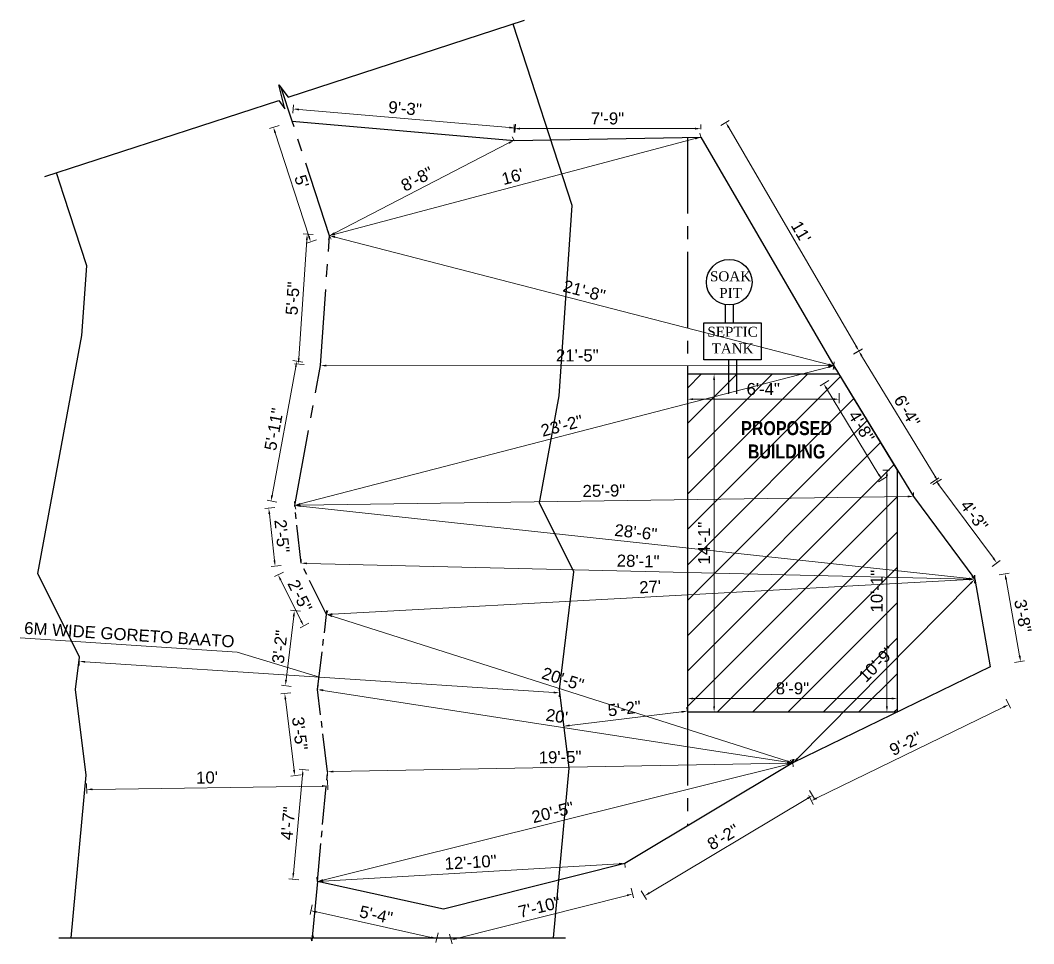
# Model space of a CAD drawing. Header units: inches. Extents: x 367408 to 422529, y -59171 to -41521.
# Drawn here: x 390428 to 390934, y -56337 to -55876 of the extents above; entities that cross this region are included whole.
import ezdxf

# ---------------------------------------------------------------- set-up
doc = ezdxf.new("R2010")
doc.units = ezdxf.units.IN
doc.header["$LTSCALE"] = 2
doc.header["$MEASUREMENT"] = 0
doc.header["$PDMODE"] = 34
doc.linetypes.add('CENTER2', pattern=[28.575, 19.05, -3.175, 3.175, -3.175])
doc.layers.get('0').update_dxf_attribs({"linetype": 'CONTINUOUS'})
doc.layers.get('DEFPOINTS').update_dxf_attribs({"color": 141, "linetype": 'CONTINUOUS'})
for name, color, linetype, lineweight in [('door', 20, 'CONTINUOUS', 35), ('steps', 253, 'CONTINUOUS', 20), ('WALL - A', 1, 'CONTINUOUS', 40)]:
    doc.layers.add(name, color=color, linetype=linetype, lineweight=lineweight)
doc.styles.add('Lettring Text', font='arial.ttf')
doc.styles.get("Standard").update_dxf_attribs({"font": 'ARIALN.TTF'})
doc.dimstyles.new('Copy of Standard', dxfattribs={"dimtxt": 6, "dimasz": 2.875, "dimexe": 2, "dimexo": 4, "dimgap": 2, "dimtad": 1, "dimdec": 0, "dimrnd": 1, "dimzin": 0, "dimdsep": 46, "dimlunit": 4, "dimtxsty": 'Lettring Text', "dimcen": 0.1, "dimclrd": 7, "dimclre": 7, "dimclrt": 7, "dimazin": 0, "dimtfac": 0.645, "dimtdec": 0, "dimtmove": 1, "dimatfit": 0, "dimfxl": 3, "dimfxlon": 1, "dimtfillclr": 256, "dimtolj": 1, "dimtzin": 0, "dimlwd": -1, "dimlwe": -1, "dimarcsym": 2})

# ---------------------------------------------------------------- blocks, each defined once
blk = doc.blocks.new('*D651')
at = {"layer": 'DEFPOINTS', "color": 0, "ltscale": 0.5, "transparency": 16777216}
for p in [(390563.52, -55926.45), (390674.94, -55929.86), (390674.42, -55935.99)]:
    blk.add_point(p, dxfattribs=at)
at = {"layer": 'steps', "color": 7, "ltscale": 0.5, "transparency": 16777216}
for p, q in [((390563.87, -55922.46), (390564.22, -55918.33)), ((390566.91, -55920.57), (390672.08, -55929.62)), ((390674.76, -55932), (390675.11, -55927.87))]:
    blk.add_line(p, q, dxfattribs=at)
for points in [[(390566.96, -55920.09), (390566.87, -55921.05), (390564.05, -55920.32)], [(390672.12, -55929.14), (390672.04, -55930.09), (390674.94, -55929.86)]]:
    blk.add_solid(points, dxfattribs=at)
at = {"layer": 'steps', "color": 7, "ltscale": 0.5, "transparency": 16777216, "insert": (390619.93, -55920.05), "char_height": 6, "attachment_point": 5, "rotation": 355.0837, "style": 'Lettring Text'}
blk.add_mtext('\\A1;9\'-3"', dxfattribs=at)
blk = doc.blocks.new('*D652')
at = {"layer": 'DEFPOINTS', "color": 0, "ltscale": 0.5, "transparency": 16777216}
for p in [(390767.73, -55930.14), (390674.42, -55935.99), (390767.73, -55934.38)]:
    blk.add_point(p, dxfattribs=at)
at = {"layer": 'steps', "color": 7, "ltscale": 0.5, "transparency": 16777216}
for p, q in [((390674.42, -55931.99), (390674.42, -55928.14)), ((390677.29, -55930.14), (390764.86, -55930.14)), ((390767.73, -55930.38), (390767.73, -55928.14))]:
    blk.add_line(p, q, dxfattribs=at)
for points in [[(390677.29, -55929.66), (390677.29, -55930.62), (390674.42, -55930.14)], [(390764.86, -55929.66), (390764.86, -55930.62), (390767.73, -55930.14)]]:
    blk.add_solid(points, dxfattribs=at)
at = {"layer": 'steps', "color": 7, "ltscale": 0.5, "transparency": 16777216, "insert": (390721.07, -55925.08), "char_height": 6, "attachment_point": 5, "style": 'Lettring Text'}
blk.add_mtext('\\A1;7\'-9"', dxfattribs=at)
blk = doc.blocks.new('*D653')
at = {"layer": 'DEFPOINTS', "color": 0, "ltscale": 0.5, "transparency": 16777216}
for p in [(390767.73, -55934.38), (390846.76, -56041.33), (390834.26, -56048.61)]:
    blk.add_point(p, dxfattribs=at)
at = {"layer": 'steps', "color": 7, "ltscale": 0.5, "transparency": 16777216}
for p, q in [((390777.64, -55928.61), (390781.96, -55926.09)), ((390781.68, -55929.58), (390845.31, -56038.84)), ((390844.17, -56042.84), (390848.49, -56040.32))]:
    blk.add_line(p, q, dxfattribs=at)
for points in [[(390782.09, -55929.34), (390781.26, -55929.82), (390780.23, -55927.1)], [(390845.73, -56038.6), (390844.9, -56039.08), (390846.76, -56041.33)]]:
    blk.add_solid(points, dxfattribs=at)
at = {"layer": 'steps', "color": 7, "ltscale": 0.5, "transparency": 16777216, "insert": (390817.83, -55981.69), "char_height": 6, "attachment_point": 5, "rotation": 300.2191, "style": 'Lettring Text'}
blk.add_mtext("\\A1;11'", dxfattribs=at)
blk = doc.blocks.new('*D654')
at = {"layer": 'DEFPOINTS', "color": 0, "ltscale": 0.5, "transparency": 16777216}
for p in [(390834.26, -56048.61), (390886.26, -56106.37), (390873.95, -56113.86)]:
    blk.add_point(p, dxfattribs=at)
at = {"layer": 'steps', "color": 7, "ltscale": 0.5, "transparency": 16777216}
for p, q in [((390844.01, -56042.68), (390848.28, -56040.08)), ((390848.07, -56043.58), (390884.77, -56103.92)), ((390883.7, -56107.93), (390887.97, -56105.33))]:
    blk.add_line(p, q, dxfattribs=at)
for points in [[(390848.48, -56043.33), (390847.66, -56043.83), (390846.57, -56041.12)], [(390885.18, -56103.67), (390884.36, -56104.16), (390886.26, -56106.37)]]:
    blk.add_solid(points, dxfattribs=at)
at = {"layer": 'steps', "color": 7, "ltscale": 0.5, "transparency": 16777216, "insert": (390870.74, -56071.11), "char_height": 6, "attachment_point": 5, "rotation": 301.3094, "style": 'Lettring Text'}
blk.add_mtext('\\A1;6\'-4"', dxfattribs=at)
blk = doc.blocks.new('*D655')
at = {"layer": 'DEFPOINTS', "color": 0, "ltscale": 0.5, "transparency": 16777216}
for p in [(390873.95, -56113.86), (390915.63, -56147.07), (390904.61, -56155.23)]:
    blk.add_point(p, dxfattribs=at)
at = {"layer": 'steps', "color": 7, "ltscale": 0.5, "transparency": 16777216}
for p, q in [((390882.56, -56107.48), (390886.57, -56104.51)), ((390886.68, -56108.01), (390913.92, -56144.76)), ((390913.22, -56148.85), (390917.23, -56145.88))]:
    blk.add_line(p, q, dxfattribs=at)
for points in [[(390887.06, -56107.72), (390886.29, -56108.29), (390884.97, -56105.7)], [(390914.3, -56144.47), (390913.53, -56145.04), (390915.63, -56147.07)]]:
    blk.add_solid(points, dxfattribs=at)
at = {"layer": 'steps', "color": 7, "ltscale": 0.5, "transparency": 16777216, "insert": (390904.37, -56123.36), "char_height": 6, "attachment_point": 5, "rotation": 306.5444, "style": 'Lettring Text'}
blk.add_mtext('\\A1;4\'-3"', dxfattribs=at)
blk = doc.blocks.new('*D656')
at = {"layer": 'DEFPOINTS', "color": 0, "ltscale": 0.5, "transparency": 16777216}
for p in [(390904.61, -56155.23), (390927.49, -56196.3), (390912.34, -56198.97)]:
    blk.add_point(p, dxfattribs=at)
at = {"layer": 'steps', "color": 7, "ltscale": 0.5, "transparency": 16777216}
for p, q in [((390916.82, -56153.07), (390921.74, -56152.2)), ((390920.27, -56155.38), (390926.99, -56193.47)), ((390924.54, -56196.82), (390929.46, -56195.95))]:
    blk.add_line(p, q, dxfattribs=at)
for points in [[(390920.74, -56155.3), (390919.8, -56155.47), (390919.77, -56152.55)], [(390927.47, -56193.38), (390926.52, -56193.55), (390927.49, -56196.3)]]:
    blk.add_solid(points, dxfattribs=at)
at = {"layer": 'steps', "color": 7, "ltscale": 0.5, "transparency": 16777216, "insert": (390928.62, -56173.54), "char_height": 6, "attachment_point": 5, "rotation": 280.0124, "style": 'Lettring Text'}
blk.add_mtext('\\A1;3\'-8"', dxfattribs=at)
blk = doc.blocks.new('*D657')
at = {"layer": 'DEFPOINTS', "color": 0, "ltscale": 0.5, "transparency": 16777216}
for p in [(390912.34, -56198.97), (390813.78, -56247.03), (390822.99, -56265.92)]:
    blk.add_point(p, dxfattribs=at)
at = {"layer": 'steps', "color": 7, "ltscale": 0.5, "transparency": 16777216}
for p, q in [((390920.23, -56215.17), (390922.42, -56219.66)), ((390918.96, -56219.12), (390825.57, -56264.66)), ((390821.67, -56263.22), (390823.86, -56267.72))]:
    blk.add_line(p, q, dxfattribs=at)
for points in [[(390918.75, -56218.69), (390919.17, -56219.55), (390921.55, -56217.86)], [(390825.36, -56264.23), (390825.78, -56265.09), (390822.99, -56265.92)]]:
    blk.add_solid(points, dxfattribs=at)
at = {"layer": 'steps', "color": 7, "ltscale": 0.5, "transparency": 16777216, "insert": (390870.05, -56237.34), "char_height": 6, "attachment_point": 5, "rotation": 25.9919, "style": 'Lettring Text'}
blk.add_mtext('\\A1;9\'-2"', dxfattribs=at)
blk = doc.blocks.new('*D658')
at = {"layer": 'DEFPOINTS', "color": 0, "ltscale": 0.5, "transparency": 16777216}
for p in [(390813.78, -56247.03), (390729.8, -56297.21), (390739.52, -56313.47)]:
    blk.add_point(p, dxfattribs=at)
at = {"layer": 'steps', "color": 7, "ltscale": 0.5, "transparency": 16777216}
for p, q in [((390821.95, -56260.71), (390824.52, -56265.01)), ((390821.02, -56264.76), (390741.98, -56312)), ((390737.98, -56310.9), (390740.54, -56315.19))]:
    blk.add_line(p, q, dxfattribs=at)
for points in [[(390820.78, -56264.35), (390821.27, -56265.17), (390823.49, -56263.29)], [(390741.74, -56311.58), (390742.23, -56312.41), (390739.52, -56313.47)]]:
    blk.add_solid(points, dxfattribs=at)
at = {"layer": 'steps', "color": 7, "ltscale": 0.5, "transparency": 16777216, "insert": (390778.91, -56284.03), "char_height": 6, "attachment_point": 5, "rotation": 30.8617, "style": 'Lettring Text'}
blk.add_mtext('\\A1;8\'-2"', dxfattribs=at)
blk = doc.blocks.new('*D659')
at = {"layer": 'DEFPOINTS', "color": 0, "ltscale": 0.5, "transparency": 16777216}
for p in [(390729.8, -56297.21), (390639.07, -56320.14), (390642.92, -56335.38)]:
    blk.add_point(p, dxfattribs=at)
at = {"layer": 'steps', "color": 7, "ltscale": 0.5, "transparency": 16777216}
for p, q in [((390732.92, -56309.54), (390734.14, -56314.39)), ((390730.86, -56313.16), (390645.71, -56334.68)), ((390642.19, -56332.47), (390643.41, -56337.32))]:
    blk.add_line(p, q, dxfattribs=at)
for points in [[(390730.75, -56312.69), (390730.98, -56313.62), (390733.65, -56312.45)], [(390645.59, -56334.21), (390645.83, -56335.14), (390642.92, -56335.38)]]:
    blk.add_solid(points, dxfattribs=at)
at = {"layer": 'steps', "color": 7, "ltscale": 0.5, "transparency": 16777216, "insert": (390687.05, -56319.01), "char_height": 6, "attachment_point": 5, "rotation": 14.1833, "style": 'Lettring Text'}
blk.add_mtext('\\A1;7\'-10"', dxfattribs=at)
blk = doc.blocks.new('*D660')
at = {"layer": 'DEFPOINTS', "color": 0, "ltscale": 0.5, "transparency": 16777216}
for p in [(390576.13, -56306.2), (390572.89, -56320.84), (390639.07, -56320.14)]:
    blk.add_point(p, dxfattribs=at)
at = {"layer": 'steps', "color": 7, "ltscale": 0.5, "transparency": 16777216}
for p, q in [((390573.54, -56317.91), (390572.45, -56322.79)), ((390633.02, -56334.16), (390575.69, -56321.46)), ((390636.47, -56331.86), (390635.39, -56336.74))]:
    blk.add_line(p, q, dxfattribs=at)
for points in [[(390575.8, -56320.99), (390575.59, -56321.93), (390572.89, -56320.84)], [(390633.12, -56333.69), (390632.91, -56334.63), (390635.83, -56334.78)]]:
    blk.add_solid(points, dxfattribs=at)
at = {"layer": 'steps', "color": 7, "ltscale": 0.5, "transparency": 16777216, "insert": (390605.45, -56322.88), "char_height": 6, "attachment_point": 5, "rotation": 347.5067, "style": 'Lettring Text'}
blk.add_mtext('\\A1;5\'-4"', dxfattribs=at)
blk = doc.blocks.new('*D661')
at = {"layer": 'DEFPOINTS', "color": 0, "ltscale": 0.5, "transparency": 16777216}
for p in [(390568.93, -56250.26), (390581.2, -56251.4), (390576.13, -56306.2)]:
    blk.add_point(p, dxfattribs=at)
at = {"layer": 'steps', "color": 7, "ltscale": 0.5, "transparency": 16777216}
for p, q in [((390571.92, -56250.54), (390566.94, -56250.08)), ((390564.13, -56302.2), (390568.67, -56253.13)), ((390566.85, -56305.34), (390561.87, -56304.88))]:
    blk.add_line(p, q, dxfattribs=at)
for points in [[(390568.19, -56253.08), (390569.14, -56253.17), (390568.93, -56250.26)], [(390563.65, -56302.15), (390564.61, -56302.24), (390563.86, -56305.06)]]:
    blk.add_solid(points, dxfattribs=at)
at = {"layer": 'steps', "color": 7, "ltscale": 0.5, "transparency": 16777216, "insert": (390561.42, -56277.2), "char_height": 6, "attachment_point": 5, "rotation": 84.718, "style": 'Lettring Text'}
blk.add_mtext('\\A1;4\'-7"', dxfattribs=at)
blk = doc.blocks.new('*D662')
at = {"layer": 'DEFPOINTS', "color": 0, "ltscale": 0.5, "transparency": 16777216}
for p in [(390576.21, -56210.34), (390559.8, -56212.33), (390581.2, -56251.4)]:
    blk.add_point(p, dxfattribs=at)
at = {"layer": 'steps', "color": 7, "ltscale": 0.5, "transparency": 16777216}
for p, q in [((390562.78, -56211.97), (390557.81, -56212.57)), ((390564.44, -56250.54), (390560.15, -56215.19)), ((390567.77, -56253.03), (390562.8, -56253.63))]:
    blk.add_line(p, q, dxfattribs=at)
for points in [[(390560.62, -56215.13), (390559.67, -56215.24), (390559.8, -56212.33)], [(390564.92, -56250.48), (390563.96, -56250.59), (390564.79, -56253.39)]]:
    blk.add_solid(points, dxfattribs=at)
at = {"layer": 'steps', "color": 7, "ltscale": 0.5, "transparency": 16777216, "insert": (390567.32, -56232.25), "char_height": 6, "attachment_point": 5, "rotation": 276.9254, "style": 'Lettring Text'}
blk.add_mtext('\\A1;3\'-5"', dxfattribs=at)
blk = doc.blocks.new('*D663')
at = {"layer": 'DEFPOINTS', "color": 0, "ltscale": 0.5, "transparency": 16777216}
for p in [(390564.64, -56170.9), (390580.74, -56172.84), (390576.21, -56210.34)]:
    blk.add_point(p, dxfattribs=at)
at = {"layer": 'steps', "color": 7, "ltscale": 0.5, "transparency": 16777216}
for p, q in [((390567.62, -56171.26), (390562.66, -56170.66)), ((390560.46, -56205.54), (390564.3, -56173.75)), ((390563.1, -56208.76), (390558.13, -56208.16))]:
    blk.add_line(p, q, dxfattribs=at)
for points in [[(390563.82, -56173.7), (390564.77, -56173.81), (390564.64, -56170.9)], [(390559.99, -56205.48), (390560.94, -56205.6), (390560.12, -56208.4)]]:
    blk.add_solid(points, dxfattribs=at)
at = {"layer": 'steps', "color": 7, "ltscale": 0.5, "transparency": 16777216, "insert": (390557.35, -56189.04), "char_height": 6, "attachment_point": 5, "rotation": 83.1175, "style": 'Lettring Text'}
blk.add_mtext('\\A1;3\'-2"', dxfattribs=at)
blk = doc.blocks.new('*D664')
at = {"layer": 'DEFPOINTS', "color": 0, "ltscale": 0.5, "transparency": 16777216}
for p in [(390567.95, -56147.23), (390556.46, -56152.97), (390580.74, -56172.84)]:
    blk.add_point(p, dxfattribs=at)
at = {"layer": 'steps', "color": 7, "ltscale": 0.5, "transparency": 16777216}
for p, q in [((390559.14, -56151.63), (390554.67, -56153.87)), ((390567.96, -56176.01), (390557.74, -56155.54)), ((390571.93, -56177.24), (390567.46, -56179.47))]:
    blk.add_line(p, q, dxfattribs=at)
for points in [[(390558.17, -56155.33), (390557.32, -56155.76), (390556.46, -56152.97)], [(390568.39, -56175.79), (390567.53, -56176.22), (390569.25, -56178.58)]]:
    blk.add_solid(points, dxfattribs=at)
at = {"layer": 'steps', "color": 7, "ltscale": 0.5, "transparency": 16777216, "insert": (390567.38, -56163.51), "char_height": 6, "attachment_point": 5, "rotation": 296.5303, "style": 'Lettring Text'}
blk.add_mtext('\\A1;2\'-5"', dxfattribs=at)
blk = doc.blocks.new('*D665')
at = {"layer": 'DEFPOINTS', "color": 0, "ltscale": 0.5, "transparency": 16777216}
for p in [(390551.82, -56119.77), (390564.79, -56118.35), (390567.95, -56147.23)]:
    blk.add_point(p, dxfattribs=at)
at = {"layer": 'steps', "color": 7, "ltscale": 0.5, "transparency": 16777216}
for p, q in [((390554.81, -56119.44), (390549.84, -56119.98)), ((390554.67, -56145.8), (390552.14, -56122.62)), ((390557.97, -56148.33), (390553, -56148.87))]:
    blk.add_line(p, q, dxfattribs=at)
for points in [[(390552.61, -56122.57), (390551.66, -56122.68), (390551.82, -56119.77)], [(390555.15, -56145.74), (390554.2, -56145.85), (390554.99, -56148.65)]]:
    blk.add_solid(points, dxfattribs=at)
at = {"layer": 'steps', "color": 7, "ltscale": 0.5, "transparency": 16777216, "insert": (390558.44, -56133.66), "char_height": 6, "attachment_point": 5, "rotation": 276.2496, "style": 'Lettring Text'}
blk.add_mtext('\\A1;2\'-5"', dxfattribs=at)
blk = doc.blocks.new('*D666')
at = {"layer": 'DEFPOINTS', "color": 0, "ltscale": 0.5, "transparency": 16777216}
for p in [(390565.88, -56046.32), (390577.72, -56048.52), (390564.79, -56118.35)]:
    blk.add_point(p, dxfattribs=at)
at = {"layer": 'steps', "color": 7, "ltscale": 0.5, "transparency": 16777216}
for p, q in [((390553.48, -56113.33), (390565.36, -56049.15)), ((390568.83, -56046.87), (390563.92, -56045.96)), ((390555.91, -56116.7), (390550.99, -56115.79))]:
    blk.add_line(p, q, dxfattribs=at)
for points in [[(390564.89, -56049.06), (390565.83, -56049.24), (390565.88, -56046.32)], [(390553.01, -56113.24), (390553.95, -56113.42), (390552.96, -56116.16)]]:
    blk.add_solid(points, dxfattribs=at)
at = {"layer": 'steps', "color": 7, "ltscale": 0.5, "transparency": 16777216, "insert": (390554.44, -56080.32), "char_height": 6, "attachment_point": 5, "rotation": 79.5114, "style": 'Lettring Text'}
blk.add_mtext('\\A1;5\'-11"', dxfattribs=at)
blk = doc.blocks.new('*D667')
at = {"layer": 'DEFPOINTS', "color": 0, "ltscale": 0.5, "transparency": 16777216}
for p in [(390571.04, -55982.86), (390582.15, -55983.62), (390577.72, -56048.52)]:
    blk.add_point(p, dxfattribs=at)
at = {"layer": 'steps', "color": 7, "ltscale": 0.5, "transparency": 16777216}
for p, q in [((390574.04, -55983.07), (390569.05, -55982.73)), ((390566.81, -56044.89), (390570.85, -55985.73)), ((390569.6, -56047.96), (390564.61, -56047.62))]:
    blk.add_line(p, q, dxfattribs=at)
for points in [[(390570.37, -55985.7), (390571.32, -55985.76), (390571.04, -55982.86)], [(390566.33, -56044.86), (390567.28, -56044.92), (390566.61, -56047.76)]]:
    blk.add_solid(points, dxfattribs=at)
at = {"layer": 'steps', "color": 7, "ltscale": 0.5, "transparency": 16777216, "insert": (390563.79, -56014.96), "char_height": 6, "attachment_point": 5, "rotation": 86.0932, "style": 'Lettring Text'}
blk.add_mtext('\\A1;5\'-5"', dxfattribs=at)
blk = doc.blocks.new('*D668')
at = {"layer": 'DEFPOINTS', "color": 0, "ltscale": 0.5, "transparency": 16777216}
for p in [(390563.52, -55926.45), (390554.15, -55929.5), (390582.15, -55983.62)]:
    blk.add_point(p, dxfattribs=at)
at = {"layer": 'steps', "color": 7, "ltscale": 0.5, "transparency": 16777216}
for p, q in [((390557, -55928.57), (390552.25, -55930.12)), ((390571.88, -55983.94), (390555.04, -55932.24)), ((390575.63, -55985.74), (390570.87, -55987.29))]:
    blk.add_line(p, q, dxfattribs=at)
for points in [[(390555.49, -55932.09), (390554.58, -55932.38), (390554.15, -55929.5)], [(390572.34, -55983.79), (390571.43, -55984.09), (390572.77, -55986.67)]]:
    blk.add_solid(points, dxfattribs=at)
at = {"layer": 'steps', "color": 7, "ltscale": 0.5, "transparency": 16777216, "insert": (390568.26, -55956.52), "char_height": 6, "attachment_point": 5, "rotation": 288.0451, "style": 'Lettring Text'}
blk.add_mtext("\\A1;5'", dxfattribs=at)
blk = doc.blocks.new('*D669')
at = {"layer": 'DEFPOINTS', "color": 0, "ltscale": 0.5, "transparency": 16777216}
for p in [(390674.42, -55935.99), (390674.42, -55935.99), (390582.15, -55983.62)]:
    blk.add_point(p, dxfattribs=at)
at = {"layer": 'steps', "color": 7, "ltscale": 0.5, "transparency": 16777216}
for p, q in [((390584.7, -55982.3), (390671.86, -55937.31)), ((390674.42, -55935.99), (390673.5, -55934.21)), ((390582.15, -55983.62), (390583.07, -55985.4))]:
    blk.add_line(p, q, dxfattribs=at)
for points in [[(390671.64, -55936.88), (390672.08, -55937.73), (390674.42, -55935.99)], [(390584.48, -55981.88), (390584.92, -55982.73), (390582.15, -55983.62)]]:
    blk.add_solid(points, dxfattribs=at)
at = {"layer": 'steps', "color": 7, "ltscale": 0.5, "transparency": 16777216, "insert": (390625.96, -55955.3), "char_height": 6, "attachment_point": 5, "rotation": 27.3046, "style": 'Lettring Text'}
blk.add_mtext('\\A1;8\'-8"', dxfattribs=at)
blk = doc.blocks.new('*D670')
at = {"layer": 'DEFPOINTS', "color": 0, "ltscale": 0.5, "transparency": 16777216}
for p in [(390767.73, -55934.38), (390767.73, -55934.38), (390582.15, -55983.62)]:
    blk.add_point(p, dxfattribs=at)
at = {"layer": 'steps', "color": 7, "ltscale": 0.5, "transparency": 16777216}
for p, q in [((390767.73, -55934.38), (390767.22, -55932.45)), ((390584.93, -55982.88), (390764.95, -55935.12)), ((390582.15, -55983.62), (390581.64, -55981.69))]:
    blk.add_line(p, q, dxfattribs=at)
for points in [[(390764.83, -55934.65), (390765.08, -55935.58), (390767.73, -55934.38)], [(390584.8, -55982.42), (390585.05, -55983.35), (390582.15, -55983.62)]]:
    blk.add_solid(points, dxfattribs=at)
at = {"layer": 'steps', "color": 7, "ltscale": 0.5, "transparency": 16777216, "insert": (390673.64, -55954.11), "char_height": 6, "attachment_point": 5, "rotation": 14.86, "style": 'Lettring Text'}
blk.add_mtext("\\A1;16'", dxfattribs=at)
blk = doc.blocks.new('*D671')
at = {"layer": 'DEFPOINTS', "color": 0, "ltscale": 0.5, "transparency": 16777216}
for p in [(390582.15, -55983.62), (390834.26, -56048.61), (390834.26, -56048.61)]:
    blk.add_point(p, dxfattribs=at)
at = {"layer": 'steps', "color": 7, "ltscale": 0.5, "transparency": 16777216}
for p, q in [((390582.15, -55983.62), (390581.65, -55985.56)), ((390584.93, -55984.34), (390831.48, -56047.89)), ((390834.26, -56048.61), (390833.77, -56050.54))]:
    blk.add_line(p, q, dxfattribs=at)
for points in [[(390585.05, -55983.87), (390584.81, -55984.8), (390582.15, -55983.62)], [(390831.6, -56047.43), (390831.36, -56048.35), (390834.26, -56048.61)]]:
    blk.add_solid(points, dxfattribs=at)
at = {"layer": 'steps', "color": 7, "ltscale": 0.5, "transparency": 16777216, "insert": (390709.47, -56011.21), "char_height": 6, "attachment_point": 5, "rotation": 345.5457, "style": 'Lettring Text'}
blk.add_mtext('\\A1;21\'-8"', dxfattribs=at)
blk = doc.blocks.new('*D672')
at = {"layer": 'DEFPOINTS', "color": 0, "ltscale": 0.5, "transparency": 16777216}
for p in [(390577.72, -56048.52), (390577.72, -56048.52), (390834.26, -56048.61)]:
    blk.add_point(p, dxfattribs=at)
at = {"layer": 'steps', "color": 7, "ltscale": 0.5, "transparency": 16777216}
for p, q in [((390577.72, -56048.52), (390577.72, -56046.52)), ((390831.39, -56048.61), (390580.59, -56048.52)), ((390834.26, -56048.61), (390834.27, -56046.61))]:
    blk.add_line(p, q, dxfattribs=at)
for points in [[(390580.59, -56048.04), (390580.59, -56049), (390577.72, -56048.52)], [(390831.39, -56048.13), (390831.39, -56049.09), (390834.26, -56048.61)]]:
    blk.add_solid(points, dxfattribs=at)
at = {"layer": 'steps', "color": 7, "ltscale": 0.5, "transparency": 16777216, "insert": (390705.99, -56043.5), "char_height": 6, "attachment_point": 5, "rotation": 359.9795, "style": 'Lettring Text'}
blk.add_mtext('\\A1;21\'-5"', dxfattribs=at)
blk = doc.blocks.new('*D673')
at = {"layer": 'DEFPOINTS', "color": 0, "ltscale": 0.5, "transparency": 16777216}
for p in [(390834.26, -56048.61), (390834.26, -56048.61), (390564.79, -56118.35)]:
    blk.add_point(p, dxfattribs=at)
at = {"layer": 'steps', "color": 7, "ltscale": 0.5, "transparency": 16777216}
for p, q in [((390567.57, -56117.63), (390831.48, -56049.33)), ((390834.26, -56048.61), (390834.77, -56050.54)), ((390564.79, -56118.35), (390565.29, -56120.28))]:
    blk.add_line(p, q, dxfattribs=at)
for points in [[(390831.36, -56048.86), (390831.6, -56049.79), (390834.26, -56048.61)], [(390567.45, -56117.16), (390567.69, -56118.09), (390564.79, -56118.35)]]:
    blk.add_solid(points, dxfattribs=at)
at = {"layer": 'steps', "color": 7, "ltscale": 0.5, "transparency": 16777216, "insert": (390698.26, -56078.57), "char_height": 6, "attachment_point": 5, "rotation": 14.5097, "style": 'Lettring Text'}
blk.add_mtext('\\A1;23\'-2"', dxfattribs=at)
blk = doc.blocks.new('*D674')
at = {"layer": 'DEFPOINTS', "color": 0, "ltscale": 0.5, "transparency": 16777216}
for p in [(390873.95, -56113.86), (390564.79, -56118.35), (390564.79, -56118.35)]:
    blk.add_point(p, dxfattribs=at)
at = {"layer": 'steps', "color": 7, "ltscale": 0.5, "transparency": 16777216}
for p, q in [((390871.08, -56113.9), (390567.66, -56118.31)), ((390873.95, -56113.86), (390873.92, -56111.86)), ((390564.79, -56118.35), (390564.76, -56116.35))]:
    blk.add_line(p, q, dxfattribs=at)
for points in [[(390871.07, -56113.42), (390871.08, -56114.38), (390873.95, -56113.86)], [(390567.66, -56117.83), (390567.67, -56118.78), (390564.79, -56118.35)]]:
    blk.add_solid(points, dxfattribs=at)
at = {"layer": 'steps', "color": 7, "ltscale": 0.5, "transparency": 16777216, "insert": (390719.3, -56111.04), "char_height": 6, "attachment_point": 5, "rotation": 0.8318, "style": 'Lettring Text'}
blk.add_mtext('\\A1;25\'-9"', dxfattribs=at)
blk = doc.blocks.new('*D675')
at = {"layer": 'DEFPOINTS', "color": 0, "ltscale": 0.5, "transparency": 16777216}
for p in [(390564.79, -56118.35), (390564.79, -56118.35), (390904.61, -56155.23)]:
    blk.add_point(p, dxfattribs=at)
at = {"layer": 'steps', "color": 7, "ltscale": 0.5, "transparency": 16777216}
for p, q in [((390564.79, -56118.35), (390565, -56116.36)), ((390901.76, -56154.92), (390567.65, -56118.66)), ((390904.61, -56155.23), (390904.4, -56157.22))]:
    blk.add_line(p, q, dxfattribs=at)
for points in [[(390567.7, -56118.18), (390567.6, -56119.13), (390564.79, -56118.35)], [(390901.81, -56154.44), (390901.7, -56155.39), (390904.61, -56155.23)]]:
    blk.add_solid(points, dxfattribs=at)
at = {"layer": 'steps', "color": 7, "ltscale": 0.5, "transparency": 16777216, "insert": (390735.25, -56131.75), "char_height": 6, "attachment_point": 5, "rotation": 353.8059, "style": 'Lettring Text'}
blk.add_mtext('\\A1;28\'-6"', dxfattribs=at)
blk = doc.blocks.new('*D676')
at = {"layer": 'DEFPOINTS', "color": 0, "ltscale": 0.5, "transparency": 16777216}
for p in [(390567.95, -56147.23), (390904.61, -56155.23), (390904.61, -56155.23)]:
    blk.add_point(p, dxfattribs=at)
at = {"layer": 'steps', "color": 7, "ltscale": 0.5, "transparency": 16777216}
for p, q in [((390567.95, -56147.23), (390568, -56145.24)), ((390570.83, -56147.3), (390901.74, -56155.16)), ((390904.61, -56155.23), (390904.66, -56153.23))]:
    blk.add_line(p, q, dxfattribs=at)
for points in [[(390570.84, -56146.82), (390570.81, -56147.78), (390567.95, -56147.23)], [(390901.75, -56154.68), (390901.73, -56155.64), (390904.61, -56155.23)]]:
    blk.add_solid(points, dxfattribs=at)
at = {"layer": 'steps', "color": 7, "ltscale": 0.5, "transparency": 16777216, "insert": (390736.4, -56146.17), "char_height": 6, "attachment_point": 5, "rotation": 358.6399, "style": 'Lettring Text'}
blk.add_mtext('\\A1;28\'-1"', dxfattribs=at)
blk = doc.blocks.new('*D677')
at = {"layer": 'DEFPOINTS', "color": 0, "ltscale": 0.5, "transparency": 16777216}
for p in [(390904.61, -56155.23), (390580.74, -56172.84), (390580.74, -56172.84)]:
    blk.add_point(p, dxfattribs=at)
at = {"layer": 'steps', "color": 7, "ltscale": 0.5, "transparency": 16777216}
for p, q in [((390901.74, -56155.38), (390583.61, -56172.69)), ((390904.61, -56155.23), (390904.51, -56153.23)), ((390580.74, -56172.84), (390580.63, -56170.85))]:
    blk.add_line(p, q, dxfattribs=at)
for points in [[(390901.72, -56154.91), (390901.77, -56155.86), (390904.61, -56155.23)], [(390583.58, -56172.21), (390583.63, -56173.17), (390580.74, -56172.84)]]:
    blk.add_solid(points, dxfattribs=at)
at = {"layer": 'steps', "color": 7, "ltscale": 0.5, "transparency": 16777216, "insert": (390742.4, -56159.03), "char_height": 6, "attachment_point": 5, "rotation": 3.1131, "style": 'Lettring Text'}
blk.add_mtext("\\A1;27'", dxfattribs=at)
blk = doc.blocks.new('*D678')
at = {"layer": 'DEFPOINTS', "color": 0, "ltscale": 0.5, "transparency": 16777216}
for p in [(390580.74, -56172.84), (390580.74, -56172.84), (390813.78, -56247.03)]:
    blk.add_point(p, dxfattribs=at)
at = {"layer": 'steps', "color": 7, "ltscale": 0.5, "transparency": 16777216}
for p, q in [((390580.74, -56172.84), (390581.34, -56170.94)), ((390811.04, -56246.16), (390583.48, -56173.72)), ((390813.78, -56247.03), (390814.38, -56245.12))]:
    blk.add_line(p, q, dxfattribs=at)
for points in [[(390583.62, -56173.26), (390583.33, -56174.17), (390580.74, -56172.84)], [(390811.18, -56245.7), (390810.89, -56246.61), (390813.78, -56247.03)]]:
    blk.add_solid(points, dxfattribs=at)
at = {"layer": 'steps', "color": 7, "ltscale": 0.5, "transparency": 16777216, "insert": (390698.79, -56205.11), "char_height": 6, "attachment_point": 5, "rotation": 342.3416, "style": 'Lettring Text'}
blk.add_mtext('\\A1;20\'-5"', dxfattribs=at)
blk = doc.blocks.new('*D679')
at = {"layer": 'DEFPOINTS', "color": 0, "ltscale": 0.5, "transparency": 16777216}
for p in [(390576.21, -56210.34), (390813.78, -56247.03), (390813.78, -56247.03)]:
    blk.add_point(p, dxfattribs=at)
at = {"layer": 'steps', "color": 7, "ltscale": 0.5, "transparency": 16777216}
for p, q in [((390576.21, -56210.34), (390576.52, -56208.36)), ((390579.05, -56210.78), (390810.93, -56246.59)), ((390813.78, -56247.03), (390814.08, -56245.05))]:
    blk.add_line(p, q, dxfattribs=at)
for points in [[(390579.13, -56210.3), (390578.98, -56211.25), (390576.21, -56210.34)], [(390811.01, -56246.12), (390810.86, -56247.06), (390813.78, -56247.03)]]:
    blk.add_solid(points, dxfattribs=at)
at = {"layer": 'steps', "color": 7, "ltscale": 0.5, "transparency": 16777216, "insert": (390695.77, -56223.68), "char_height": 6, "attachment_point": 5, "rotation": 351.2203, "style": 'Lettring Text'}
blk.add_mtext("\\A1;20'", dxfattribs=at)
blk = doc.blocks.new('*D680')
at = {"layer": 'DEFPOINTS', "color": 0, "ltscale": 0.5, "transparency": 16777216}
for p in [(390581.2, -56251.4), (390581.2, -56251.4), (390813.78, -56247.03)]:
    blk.add_point(p, dxfattribs=at)
at = {"layer": 'steps', "color": 7, "ltscale": 0.5, "transparency": 16777216}
for p, q in [((390581.2, -56251.4), (390581.24, -56253.4)), ((390810.9, -56247.08), (390584.07, -56251.34)), ((390813.78, -56247.03), (390813.81, -56249.03))]:
    blk.add_line(p, q, dxfattribs=at)
for points in [[(390810.89, -56246.6), (390810.91, -56247.56), (390813.78, -56247.03)], [(390584.06, -56250.86), (390584.08, -56251.82), (390581.2, -56251.4)]]:
    blk.add_solid(points, dxfattribs=at)
at = {"layer": 'steps', "color": 7, "ltscale": 0.5, "transparency": 16777216, "insert": (390697.39, -56244.15), "char_height": 6, "attachment_point": 5, "rotation": 1.076, "style": 'Lettring Text'}
blk.add_mtext('\\A1;19\'-5"', dxfattribs=at)
blk = doc.blocks.new('*D681')
at = {"layer": 'DEFPOINTS', "color": 0, "ltscale": 0.5, "transparency": 16777216}
for p in [(390813.78, -56247.03), (390813.78, -56247.03), (390576.13, -56306.2)]:
    blk.add_point(p, dxfattribs=at)
at = {"layer": 'steps', "color": 7, "ltscale": 0.5, "transparency": 16777216}
for p, q in [((390813.78, -56247.03), (390813.29, -56245.09)), ((390578.92, -56305.5), (390810.99, -56247.72)), ((390576.13, -56306.2), (390575.65, -56304.26))]:
    blk.add_line(p, q, dxfattribs=at)
for points in [[(390810.87, -56247.26), (390811.1, -56248.19), (390813.78, -56247.03)], [(390578.81, -56305.04), (390579.04, -56305.97), (390576.13, -56306.2)]]:
    blk.add_solid(points, dxfattribs=at)
at = {"layer": 'steps', "color": 7, "ltscale": 0.5, "transparency": 16777216, "insert": (390693.73, -56271.7), "char_height": 6, "attachment_point": 5, "rotation": 13.9809, "style": 'Lettring Text'}
blk.add_mtext('\\A1;20\'-5"', dxfattribs=at)
blk = doc.blocks.new('*D682')
at = {"layer": 'DEFPOINTS', "color": 0, "ltscale": 0.5, "transparency": 16777216}
for p in [(390729.8, -56297.21), (390576.13, -56306.2), (390576.13, -56306.2)]:
    blk.add_point(p, dxfattribs=at)
at = {"layer": 'steps', "color": 7, "ltscale": 0.5, "transparency": 16777216}
for p, q in [((390726.93, -56297.38), (390579, -56306.03)), ((390729.8, -56297.21), (390729.92, -56299.21)), ((390576.13, -56306.2), (390576.25, -56308.19))]:
    blk.add_line(p, q, dxfattribs=at)
for points in [[(390726.9, -56296.9), (390726.96, -56297.86), (390729.8, -56297.21)], [(390578.97, -56305.55), (390579.03, -56306.51), (390576.13, -56306.2)]]:
    blk.add_solid(points, dxfattribs=at)
at = {"layer": 'steps', "color": 7, "ltscale": 0.5, "transparency": 16777216, "insert": (390652.67, -56296.65), "char_height": 6, "attachment_point": 5, "rotation": 3.3463, "style": 'Lettring Text'}
blk.add_mtext('\\A1;12\'-10"', dxfattribs=at)
blk = doc.blocks.new('*D683')
at = {"layer": 'DEFPOINTS', "color": 0, "ltscale": 0.5, "transparency": 16777216}
for p in [(390904.61, -56155.23), (390904.61, -56155.23), (390813.78, -56247.03)]:
    blk.add_point(p, dxfattribs=at)
at = {"layer": 'steps', "color": 7, "ltscale": 0.5, "transparency": 16777216}
for p, q in [((390904.61, -56155.23), (390903.19, -56153.82)), ((390815.8, -56244.99), (390902.59, -56157.27)), ((390813.78, -56247.03), (390812.35, -56245.62))]:
    blk.add_line(p, q, dxfattribs=at)
for points in [[(390902.25, -56156.93), (390902.93, -56157.61), (390904.61, -56155.23)], [(390815.46, -56244.65), (390816.14, -56245.32), (390813.78, -56247.03)]]:
    blk.add_solid(points, dxfattribs=at)
at = {"layer": 'steps', "color": 7, "ltscale": 0.5, "transparency": 16777216, "insert": (390855.6, -56197.57), "char_height": 6, "attachment_point": 5, "rotation": 45.3016, "style": 'Lettring Text'}
blk.add_mtext('\\A1;10\'-9"', dxfattribs=at)
blk = doc.blocks.new('*D684')
at = {"layer": 'DEFPOINTS', "color": 0, "ltscale": 0.5, "transparency": 16777216}
for p in [(390761.01, -56052.8), (390761.01, -56221.56), (390774.35, -56221.56)]:
    blk.add_point(p, dxfattribs=at)
at = {"layer": 'steps', "color": 7, "ltscale": 0.5, "transparency": 16777216}
for p, q in [((390771.35, -56052.8), (390776.35, -56052.8)), ((390774.35, -56055.67), (390774.35, -56218.69)), ((390771.35, -56221.56), (390776.35, -56221.56))]:
    blk.add_line(p, q, dxfattribs=at)
for points in [[(390773.87, -56055.67), (390774.83, -56055.67), (390774.35, -56052.8)], [(390773.87, -56218.69), (390774.83, -56218.69), (390774.35, -56221.56)]]:
    blk.add_solid(points, dxfattribs=at)
at = {"layer": 'steps', "color": 7, "ltscale": 0.5, "transparency": 16777216, "insert": (390769.34, -56137.18), "char_height": 6, "attachment_point": 5, "rotation": 90, "style": 'Lettring Text'}
blk.add_mtext('\\A1;14\'-1"', dxfattribs=at)
blk = doc.blocks.new('*D685')
at = {"layer": 'DEFPOINTS', "color": 0, "ltscale": 0.5, "transparency": 16777216}
for p in [(390761.01, -56052.8), (390836.81, -56052.8), (390761.01, -56065.3)]:
    blk.add_point(p, dxfattribs=at)
at = {"layer": 'steps', "color": 7, "ltscale": 0.5, "transparency": 16777216}
for p, q in [((390761.01, -56062.3), (390761.01, -56067.3)), ((390836.81, -56062.3), (390836.81, -56067.3)), ((390833.94, -56065.3), (390763.88, -56065.3))]:
    blk.add_line(p, q, dxfattribs=at)
for points in [[(390763.88, -56064.82), (390763.88, -56065.78), (390761.01, -56065.3)], [(390833.94, -56064.82), (390833.94, -56065.78), (390836.81, -56065.3)]]:
    blk.add_solid(points, dxfattribs=at)
at = {"layer": 'steps', "color": 7, "ltscale": 0.5, "transparency": 16777216, "insert": (390798.91, -56060.24), "char_height": 6, "attachment_point": 5, "style": 'Lettring Text'}
blk.add_mtext('\\A1;6\'-4"', dxfattribs=at)
blk = doc.blocks.new('*D686')
at = {"layer": 'DEFPOINTS', "color": 0, "ltscale": 0.5, "transparency": 16777216}
for p in [(390836.81, -56052.8), (390829.05, -56057.52), (390866.01, -56100.8)]:
    blk.add_point(p, dxfattribs=at)
at = {"layer": 'steps', "color": 7, "ltscale": 0.5, "transparency": 16777216}
for p, q in [((390831.62, -56055.96), (390827.34, -56058.56)), ((390856.75, -56103.06), (390830.55, -56059.97)), ((390860.81, -56103.96), (390856.54, -56106.56))]:
    blk.add_line(p, q, dxfattribs=at)
for points in [[(390830.96, -56059.73), (390830.14, -56060.22), (390829.05, -56057.52)], [(390857.16, -56102.81), (390856.34, -56103.31), (390858.25, -56105.52)]]:
    blk.add_solid(points, dxfattribs=at)
at = {"layer": 'steps', "color": 7, "ltscale": 0.5, "transparency": 16777216, "insert": (390847.98, -56078.89), "char_height": 6, "attachment_point": 5, "rotation": 301.3094, "style": 'Lettring Text'}
blk.add_mtext('\\A1;4\'-8"', dxfattribs=at)
blk = doc.blocks.new('*D687')
at = {"layer": 'DEFPOINTS', "color": 0, "ltscale": 0.5, "transparency": 16777216}
for p in [(390860.71, -56100.8), (390866.01, -56100.8), (390866.01, -56221.56)]:
    blk.add_point(p, dxfattribs=at)
at = {"layer": 'steps', "color": 7, "ltscale": 0.5, "transparency": 16777216}
for p, q in [((390862.01, -56100.8), (390858.71, -56100.8)), ((390860.71, -56218.69), (390860.71, -56103.67)), ((390862.01, -56221.56), (390858.71, -56221.56))]:
    blk.add_line(p, q, dxfattribs=at)
for points in [[(390860.23, -56103.67), (390861.19, -56103.67), (390860.71, -56100.8)], [(390860.23, -56218.69), (390861.19, -56218.69), (390860.71, -56221.56)]]:
    blk.add_solid(points, dxfattribs=at)
at = {"layer": 'steps', "color": 7, "ltscale": 0.5, "transparency": 16777216, "insert": (390855.65, -56161.18), "char_height": 6, "attachment_point": 5, "rotation": 90, "style": 'Lettring Text'}
blk.add_mtext('\\A1;10\'-1"', dxfattribs=at)
blk = doc.blocks.new('*D688')
at = {"layer": 'DEFPOINTS', "color": 0, "ltscale": 0.5, "transparency": 16777216}
for p in [(390866.01, -56214.84), (390761.01, -56221.56), (390866.01, -56221.56)]:
    blk.add_point(p, dxfattribs=at)
at = {"layer": 'steps', "color": 7, "ltscale": 0.5, "transparency": 16777216}
for p, q in [((390761.01, -56217.56), (390761.01, -56212.84)), ((390763.88, -56214.84), (390863.13, -56214.84)), ((390866.01, -56217.56), (390866.01, -56212.84))]:
    blk.add_line(p, q, dxfattribs=at)
for points in [[(390763.88, -56214.36), (390763.88, -56215.32), (390761.01, -56214.84)], [(390863.13, -56214.36), (390863.13, -56215.32), (390866.01, -56214.84)]]:
    blk.add_solid(points, dxfattribs=at)
at = {"layer": 'steps', "color": 7, "ltscale": 0.5, "transparency": 16777216, "insert": (390813.51, -56209.78), "char_height": 6, "attachment_point": 5, "style": 'Lettring Text'}
blk.add_mtext('\\A1;8\'-9"', dxfattribs=at)
blk = doc.blocks.new('*D689')
at = {"layer": 'DEFPOINTS', "color": 0, "ltscale": 0.5, "transparency": 16777216}
for p in [(390761.01, -56221.56), (390699.31, -56228.63), (390699.37, -56229.05)]:
    blk.add_point(p, dxfattribs=at)
at = {"layer": 'steps', "color": 7, "ltscale": 0.5, "transparency": 16777216}
for p, q in [((390758.1, -56221.49), (390702.17, -56228.28)), ((390760.96, -56221.14), (390760.72, -56219.16)), ((390699.31, -56228.63), (390699.07, -56226.65))]:
    blk.add_line(p, q, dxfattribs=at)
for points in [[(390758.05, -56221.01), (390758.16, -56221.97), (390760.96, -56221.14)], [(390702.11, -56227.81), (390702.23, -56228.76), (390699.31, -56228.63)]]:
    blk.add_solid(points, dxfattribs=at)
at = {"layer": 'steps', "color": 7, "ltscale": 0.5, "transparency": 16777216, "insert": (390729.53, -56219.86), "char_height": 6, "attachment_point": 5, "rotation": 6.9254, "style": 'Lettring Text'}
blk.add_mtext('\\A1;5\'-2"', dxfattribs=at)
blk = doc.blocks.new('*D690')
at = {"layer": 'DEFPOINTS', "color": 0, "ltscale": 0.5, "transparency": 16777216}
for p in [(390457.29, -56194.22), (390697.26, -56209.94), (390697.12, -56212)]:
    blk.add_point(p, dxfattribs=at)
at = {"layer": 'steps', "color": 7, "ltscale": 0.5, "transparency": 16777216}
for p, q in [((390535.99, -56191.61), (390427.66, -56184.52)), ((390457.15, -56196.29), (390457.02, -56198.28)), ((390577.14, -56204.15), (390535.99, -56191.61)), ((390460.02, -56196.48), (390694.25, -56211.82)), ((390697.12, -56212), (390696.99, -56214))]:
    blk.add_line(p, q, dxfattribs=at)
for points in [[(390460.05, -56196), (390459.99, -56196.95), (390457.15, -56196.29)], [(390694.28, -56211.34), (390694.22, -56212.29), (390697.12, -56212)]]:
    blk.add_solid(points, dxfattribs=at)
at = {"layer": 'steps', "color": 7, "ltscale": 0.5, "transparency": 16777216, "insert": (390482.16, -56182.97), "char_height": 6, "attachment_point": 5, "rotation": 356.2529, "style": 'Lettring Text'}
blk.add_mtext('\\A1;6M WIDE GORETO BAATO', dxfattribs=at)
blk = doc.blocks.new('*D691')
at = {"layer": 'DEFPOINTS', "color": 0, "ltscale": 0.5, "transparency": 16777216}
for p in [(390581.2, -56251.4), (390460.72, -56253.13), (390460.83, -56260.24)]:
    blk.add_point(p, dxfattribs=at)
at = {"layer": 'steps', "color": 7, "ltscale": 0.5, "transparency": 16777216}
for p, q in [((390581.26, -56255.51), (390581.33, -56260.51)), ((390460.78, -56257.24), (390460.86, -56262.24)), ((390578.43, -56258.55), (390463.7, -56260.2))]:
    blk.add_line(p, q, dxfattribs=at)
for points in [[(390463.69, -56259.72), (390463.71, -56260.68), (390460.83, -56260.24)], [(390578.42, -56258.07), (390578.43, -56259.03), (390581.3, -56258.51)]]:
    blk.add_solid(points, dxfattribs=at)
at = {"layer": 'steps', "color": 7, "ltscale": 0.5, "transparency": 16777216, "insert": (390520.99, -56254.31), "char_height": 6, "attachment_point": 5, "rotation": 0.8231, "style": 'Lettring Text'}
blk.add_mtext("\\A1;10'", dxfattribs=at)

msp = doc.modelspace()

# ---------------------------------------------------------------- hatches: boundary and pattern name
at = {"layer": 'door', "ltscale": 0.5}
h = msp.add_hatch(dxfattribs=at)
h.set_pattern_fill('ANSI31', color=256, scale=100)
h.paths.add_polyline_path([(390866.01, -56100.8), (390836.81, -56052.8), (390761.01, -56052.8), (390761.01, -56221.56), (390866.01, -56221.56)])
h.paths.add_polyline_path([(390851.27, -56210.79), (390868.4, -56193.48), (390859.61, -56184.78), (390842.48, -56202.09)], flags=9)
h.paths.add_polyline_path([(390775.61, -56149.62), (390775.61, -56125.26), (390763.25, -56125.26), (390763.25, -56149.62)], flags=24)
h.paths.add_polyline_path([(390789.11, -56066.47), (390808.8, -56066.47), (390808.8, -56054.1), (390789.11, -56054.1)], flags=24)
h.paths.add_polyline_path([(390837.62, -56073.83), (390847.85, -56090.66), (390858.41, -56084.23), (390848.18, -56067.41)], flags=24)
h.paths.add_polyline_path([(390861.87, -56173.62), (390861.87, -56149.26), (390849.51, -56149.26), (390849.51, -56173.62)], flags=24)
h.paths.add_polyline_path([(390803.69, -56216.01), (390823.38, -56216.01), (390823.38, -56203.64), (390803.69, -56203.64)], flags=24)
h.paths.add_polyline_path([(390784.63, -56098.51), (390836.55, -56098.51), (390836.55, -56072.48), (390784.63, -56072.48)], flags=24)

# ---------------------------------------------------------------- linework, layer by layer
at = {"ltscale": 0.5}
for p, q in [((390563.52, -55926.45), (390558.1, -55909.81)), ((390563.52, -55926.45), (390674.42, -55935.99)), ((390674.42, -55935.99), (390767.73, -55934.38)), ((390767.73, -55934.38), (390834.26, -56048.61)), ((390449.43, -55963.62), (390445.71, -55952.21)), ((390779.9, -56018.03), (390779.9, -56027.1)), ((390783.9, -56018.04), (390783.9, -56027.1)), ((390781.62, -56045.58), (390781.62, -56062.62)), ((390785.62, -56045.58), (390785.62, -56062.62)), ((390834.26, -56048.61), (390873.95, -56113.86)), ((390873.95, -56113.86), (390904.61, -56155.23)), ((390904.61, -56155.23), (390912.34, -56198.97)), ((390912.34, -56198.97), (390813.78, -56247.03)), ((390813.78, -56247.03), (390729.8, -56297.21)), ((390729.8, -56297.21), (390639.07, -56320.14)), ((390576.13, -56306.2), (390573.39, -56335.87)), ((390639.07, -56320.14), (390576.13, -56306.2))]:
    msp.add_line(p, q, dxfattribs=at)
at = {"linetype": 'Continuous', "ltscale": 0.5}
for points in [[(390440, -55954.07), (390556.81, -55916.02), (390559.79, -55920.31), (390556.93, -55908.2), (390561.51, -55914.48), (390679.61, -55876.01)], [(390447.01, -56334.44), (390572.92, -56334.44), (390573.4, -56335.89), (390573.65, -56333), (390574.17, -56334.44), (390700.03, -56334.44)]]:
    msp.add_lwpolyline(points, dxfattribs=at)
at = {"ltscale": 0.5}
for points in [[(390694.03, -56334.44), (390701.87, -56249.67), (390697.09, -56210.29), (390704.19, -56151.47), (390687.05, -56117.14), (390696.97, -56063.58), (390703.46, -55968.58), (390673.9, -55877.87)], [(390453.01, -56334.44), (390460.53, -56253.13), (390455.33, -56210.38), (390457.29, -56194.22), (390436.43, -56152.45), (390458.47, -56033.46), (390460.84, -55998.66), (390449.43, -55963.62)]]:
    msp.add_lwpolyline(points, dxfattribs=at)
for points in [[(390769.17, -56027.1), (390797.95, -56027.1), (390797.95, -56045.58), (390769.17, -56045.58)], [(390866.01, -56100.8), (390836.81, -56052.8), (390761.01, -56052.8), (390761.01, -56221.56), (390866.01, -56221.56)]]:
    msp.add_lwpolyline(points, close=True, dxfattribs=at)
msp.add_circle((390781.92, -56006.83), 11.39, dxfattribs=at)
at = {"layer": 'WALL - A', "linetype": 'CENTER2', "lineweight": -3}
for p, q in [((390582.15, -55983.62), (390563.52, -55926.45)), ((390761.01, -55934.49), (390761.01, -56278.56)), ((390577.72, -56048.52), (390582.15, -55983.62)), ((390564.79, -56118.35), (390577.72, -56048.52))]:
    msp.add_line(p, q, dxfattribs=at)
at = {"layer": 'WALL - A', "linetype": 'CENTER2', "lineweight": -3, "ltscale": 0.5}
for p, q in [((390567.95, -56147.23), (390564.79, -56118.35)), ((390580.74, -56172.84), (390567.95, -56147.23)), ((390576.21, -56210.34), (390580.74, -56172.84)), ((390581.2, -56251.4), (390576.21, -56210.34)), ((390576.13, -56306.2), (390581.2, -56251.4))]:
    msp.add_line(p, q, dxfattribs=at)

# ---------------------------------------------------------------- texts
at = {"layer": 'steps', "color": 7, "ltscale": 0.3, "attachment_point": 2}
for s, insert, char_height, width in [('{\\fTimes New Roman|b0|i0|c0|p18;SOAK PIT}', (390782.58, -56001.41), 5, 21.7663), ('{\\fTimes New Roman|b0|i0|c0|p18;SEPTIC TANK}', (390783.58, -56029.12), 5, 21.7663), ('{\\fTechnic|b1|i0|c2|p2;PROPOSED BUILDING}', (390810.56, -56076.25), 7, 55.268)]:
    msp.add_mtext(s, dxfattribs=dict(at, insert=insert, char_height=char_height, width=width))

# ---------------------------------------------------------------- dimensions: what is measured, and where the dimension line sits
at = {"layer": 'steps', "ltscale": 0.5}
for p1, p2, distance, picture, middle in [((390563.52, -55926.45), (390674.42, -55935.99), 6.15, '*D651', (390619.93, -55920.05)), ((390582.15, -55983.62), (390563.52, -55926.45), 9.86, '*D668', (390568.26, -55956.52)), ((390767.73, -55934.38), (390834.26, -56048.61), 14.46, '*D653', (390817.83, -55981.69)), ((390582.15, -55983.62), (390767.73, -55934.38), 0, '*D670', (390673.64, -55954.11)), ((390582.15, -55983.62), (390674.42, -55935.99), 0, '*D669', (390625.96, -55955.3)), ((390577.72, -56048.52), (390582.15, -55983.62), 11.13, '*D667', (390563.79, -56014.96)), ((390582.15, -55983.62), (390834.26, -56048.61), 0, '*D671', (390709.47, -56011.21)), ((390834.26, -56048.61), (390577.72, -56048.52), 0, '*D672', (390705.99, -56043.5)), ((390834.26, -56048.61), (390873.95, -56113.86), 14.41, '*D654', (390870.74, -56071.11)), ((390564.79, -56118.35), (390577.72, -56048.52), 12.03, '*D666', (390554.44, -56080.32)), ((390564.79, -56118.35), (390834.26, -56048.61), 0, '*D673', (390698.26, -56078.57)), ((390761.01, -56052.8), (390761.01, -56221.56), 13.34, '*D684', (390769.34, -56137.18)), ((390866.01, -56100.8), (390836.81, -56052.8), 9.08, '*D686', (390847.98, -56078.89)), ((390873.95, -56113.86), (390904.61, -56155.23), 13.71, '*D655', (390904.37, -56123.36)), ((390873.95, -56113.86), (390564.79, -56118.35), 0, '*D674', (390719.3, -56111.04)), ((390567.95, -56147.23), (390564.79, -56118.35), 13.04, '*D665', (390558.44, -56133.66)), ((390904.61, -56155.23), (390564.79, -56118.35), 0, '*D675', (390735.25, -56131.75)), ((390567.95, -56147.23), (390904.61, -56155.23), 0, '*D676', (390736.4, -56146.17)), ((390580.74, -56172.84), (390567.95, -56147.23), 12.84, '*D664', (390567.38, -56163.51)), ((390904.61, -56155.23), (390580.74, -56172.84), 0, '*D677', (390742.4, -56159.03)), ((390813.78, -56247.03), (390904.61, -56155.23), 0, '*D683', (390855.6, -56197.57)), ((390904.61, -56155.23), (390912.34, -56198.97), 15.39, '*D656', (390928.62, -56173.54)), ((390576.21, -56210.34), (390580.74, -56172.84), 16.21, '*D663', (390557.35, -56189.04)), ((390813.78, -56247.03), (390580.74, -56172.84), 0, '*D678', (390698.79, -56205.11)), ((390912.34, -56198.97), (390813.78, -56247.03), 21.02, '*D657', (390870.05, -56237.34)), ((390581.2, -56251.4), (390576.21, -56210.34), 16.53, '*D662', (390567.32, -56232.25)), ((390576.21, -56210.34), (390813.78, -56247.03), 0, '*D679', (390695.77, -56223.68)), ((390761.01, -56221.56), (390699.37, -56229.05), -0.42, '*D689', (390729.53, -56219.86)), ((390813.78, -56247.03), (390581.2, -56251.4), 0, '*D680', (390697.39, -56244.15)), ((390576.13, -56306.2), (390813.78, -56247.03), 0, '*D681', (390693.73, -56271.7)), ((390581.2, -56251.4), (390460.72, -56253.13), 7.11, '*D691', (390520.99, -56254.31)), ((390576.13, -56306.2), (390581.2, -56251.4), 12.32, '*D661', (390561.42, -56277.2)), ((390813.78, -56247.03), (390729.8, -56297.21), 18.94, '*D658', (390778.91, -56284.03)), ((390729.8, -56297.21), (390576.13, -56306.2), 0, '*D682', (390652.67, -56296.65)), ((390729.8, -56297.21), (390639.07, -56320.14), 15.72, '*D659', (390687.05, -56319.01)), ((390639.07, -56320.14), (390576.13, -56306.2), 15, '*D660', (390605.45, -56322.88))]:
    dim = msp.add_aligned_dim(p1=p1, p2=p2, distance=distance, dimstyle='Copy of Standard', dxfattribs=at)
    dim.commit()
    dim.dimension.update_dxf_attribs({"geometry": picture, "text_midpoint": middle})
for base, p1, p2, picture, middle in [((390767.73, -55930.14), (390674.42, -55935.99), (390767.73, -55934.38), '*D652', (390721.07, -55925.08)), ((390761.01, -56065.3), (390836.81, -56052.8), (390761.01, -56052.8), '*D685', (390798.91, -56060.24)), ((390866.01, -56214.84), (390761.01, -56221.56), (390866.01, -56221.56), '*D688', (390813.51, -56209.78))]:
    dim = msp.add_linear_dim(base=base, p1=p1, p2=p2, dimstyle='Copy of Standard', dxfattribs=at)
    dim.commit()
    dim.dimension.update_dxf_attribs({"geometry": picture, "text_midpoint": middle})
dim = msp.add_linear_dim(base=(390860.71, -56100.8), p1=(390866.01, -56221.56), p2=(390866.01, -56100.8), angle=90, dimstyle='Copy of Standard', dxfattribs=at)
dim.commit()
dim.dimension.update_dxf_attribs({"geometry": '*D687', "text_midpoint": (390855.65, -56161.18)})
dim = msp.add_linear_dim(base=(390697.12, -56212), p1=(390457.29, -56194.22), p2=(390697.26, -56209.94), angle=356.2529, text='6M WIDE GORETO BAATO', dimstyle='Copy of Standard', dxfattribs=at)
dim.commit()
dim.dimension.update_dxf_attribs({"geometry": '*D690', "text_midpoint": (390533.99, -56191.48), "dimtype": 161})

doc.saveas('drawing.dxf')
